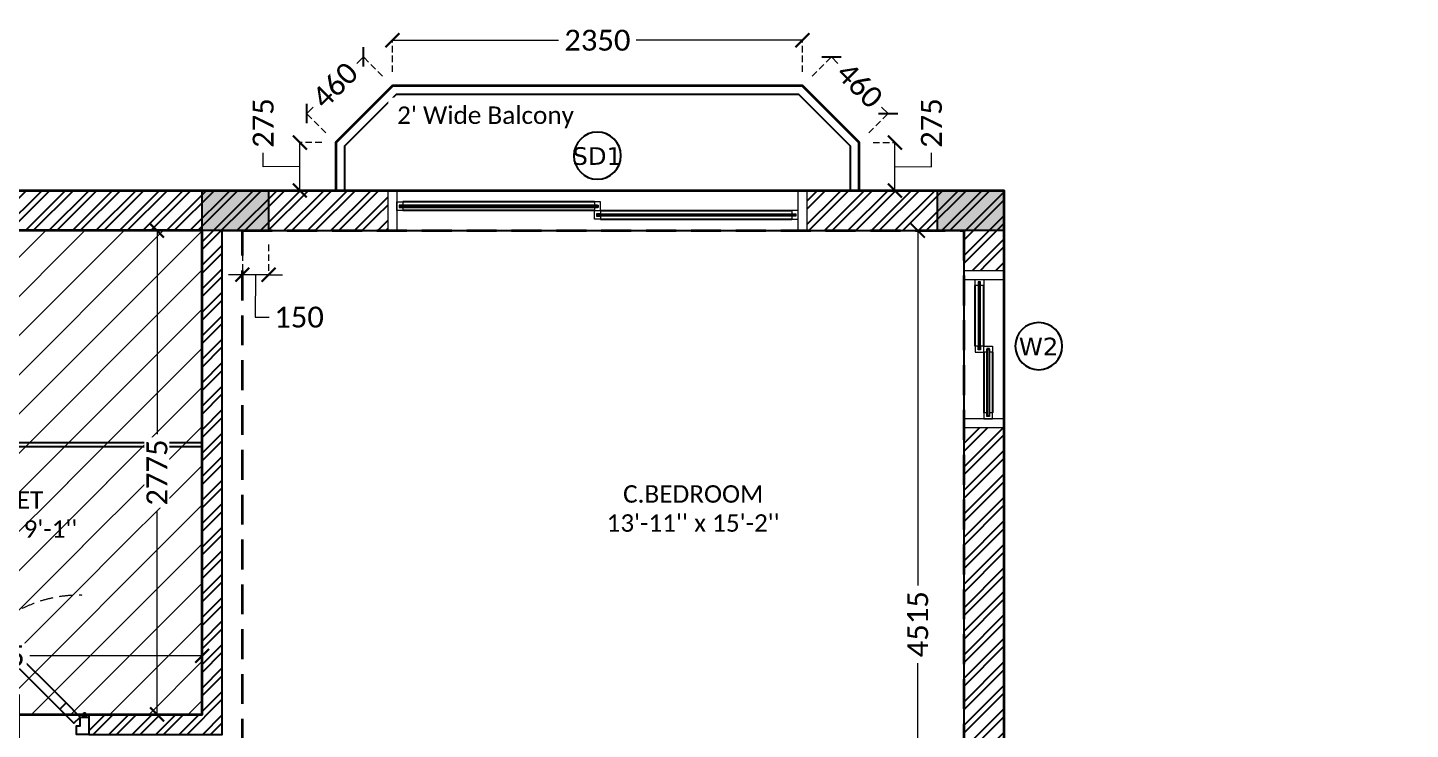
# Model space of a CAD drawing. Header units: millimetres. Extents: x -10000 to 124200, y -12045 to 23620.
# Drawn here: x 40074 to 48000, y 10530 to 14554 of the extents above; entities that cross this region are included whole.
import ezdxf
from ezdxf.enums import TextEntityAlignment as Align

# ---------------------------------------------------------------- set-up
doc = ezdxf.new("R2010")
doc.units = ezdxf.units.MM
doc.header["$LTSCALE"] = 150
doc.set_wipeout_variables(frame=1)
for name, pattern in [('3BHK-W(SB)$0$HIDDEN', [0.375, 0.25, -0.125]), ('DASHED', [0.75, 0.5, -0.25]), ('HIDDEN', [9.525, 6.35, -3.175]), ('HIDDENX2', [19.05, 12.7, -6.35])]:
    doc.linetypes.add(name, pattern=pattern)
for name, color, linetype in [('ad-Column', 3, 'Continuous'), ('ad-Column Hatch', 125, 'Continuous'), ('ad-Door', 11, 'Continuous'), ('ad-Furniture', 8, 'Continuous'), ('ad-Railing', 6, 'Continuous'), ('ad-Text main', 7, 'Continuous'), ('ad-Text Main_Door&window Label', 7, 'Continuous'), ('ad-Wall', 240, 'Continuous'), ('ad-Wall hatch', 8, 'Continuous')]:
    doc.layers.add(name, color=color, linetype=linetype)
doc.layers.add('ad-Dimension', color=5, linetype='Continuous', lineweight=0, true_color=0x0000ff)
doc.layers.add('ad-Framing', color=30, linetype='Continuous', lineweight=35, true_color=0xff7f00)
doc.layers.add('ad-Elevation 10', color=8, linetype='Continuous', lineweight=0)
doc.layers.add('ad-Glass Sectionline', color=140, linetype='Continuous', true_color=0x00bfff)
doc.layers.get('ad-Furniture').off()
doc.styles.add('6 U T S R N_Typical Floor Plan$0$3BHK-E(NB)$0$grid_text', font='verdana.ttf', dxfattribs={"width": 0.9})
doc.styles.add('New Text Style', font='arial.ttf', dxfattribs={"height": 100})
doc.styles.add('ROMANS-TITLE', font='arial.ttf', dxfattribs={"width": 0.8})
doc.styles.get("Standard").update_dxf_attribs({"font": 'calibril.ttf'})
doc.dimstyles.new('A-75-DIM-INT (Framing)', dxfattribs={"dimscale": 100, "dimtxt": 1.5, "dimasz": 1, "dimexe": 0, "dimexo": 0, "dimgap": 0.5, "dimtad": 0, "dimdec": 0, "dimdsep": 46, "dimtxsty": 'ROMANS-TITLE', "dimblk": 'ARCHTICK', "dimcen": 0.025, "dimclrd": 5, "dimclre": 5, "dimclrt": 256, "dimazin": 2, "dimtfac": 1, "dimtdec": 0, "dimtmove": 1, "dimatfit": 0, "dimldrblk": 'ARCHTICK', "dimfxl": 1, "dimtfill": 1, "dimtolj": 1, "dimtzin": 0, "dimarcsym": 0})

# ---------------------------------------------------------------- blocks, each defined once
blk = doc.blocks.new('$ZCDB_AUDIT_GENERATED_C85C')
at = {"color": 8}
for points in [[(675, 75), (141.8, 359.5)], [(50, 25), (50, 0), (0, 0), (0, 50), (25, 50)], [(700, 0), (0, 0)], [(625, 75), (75, 75)], [(625, 25), (75, 25)], [(675, 50), (700, 50), (700, 0), (650, 0), (650, 25)]]:
    blk.add_lwpolyline(points, dxfattribs=at)
for points in [[(75, 25), (25, 25), (25, 75), (75, 75)], [(675, 25), (625, 25), (625, 75), (675, 75)]]:
    blk.add_lwpolyline(points, close=True, dxfattribs=at)
at = {"color": 140}
for points in [[(625, 60), (75, 60)], [(625, 40), (75, 40)]]:
    blk.add_lwpolyline(points, dxfattribs=at)
at = {"color": 8, "linetype": 'HIDDEN'}
blk.add_arc((497.1, 38.3), 473.6, 122.81509, 175.55912, dxfattribs=at)
blk = doc.blocks.new('*U137')
at = {"xscale": -1}
blk.add_blockref('$ZCDB_AUDIT_GENERATED_C85C', (700, 0), dxfattribs=at)
blk = doc.blocks.new('zw$66EE')
at = {"layer": 'ad-Glass Sectionline'}
blk.add_lwpolyline([(7525, 12150), (5110, 12150), (5110, 12175), (7525, 12175)], close=True, dxfattribs=at)
blk.add_blockref('*U137', (6325, 12150))
blk = doc.blocks.new('6 U T S R N_Typical Floor Plan$0$ad_Window Tag')
blk.add_circle((0, 0), 150)
at = {"style": '6 U T S R N_Typical Floor Plan$0$3BHK-E(NB)$0$grid_text', "width": 0.9}
blk.add_attdef('D1', text='', height=125, dxfattribs=at).set_placement((0, 0), align=Align.MIDDLE_CENTER)
blk = doc.blocks.new('zw$6540')
at = {"layer": 'ad-Text Main_Door&window Label'}
ref = blk.add_blockref('6 U T S R N_Typical Floor Plan$0$ad_Window Tag', (12320, 12727.5), dxfattribs=dict(at, xscale=-0.9, yscale=0.9, zscale=0.9))
ref.add_attrib('D1', 'W2', dxfattribs={"height": 101.25, "rotation": 2160, "style": '6 U T S R N_Typical Floor Plan$0$3BHK-E(NB)$0$grid_text'}).set_placement((12319, 12725.4), align=Align.MIDDLE_CENTER)
at = {"layer": 'ad-Text main', "char_height": 100, "attachment_point": 5, "bg_fill": 2}
for s, insert, width in [("\\pxqd;2' Wide Balcony", (9760.6, 14039.5), 2237.11), ("C.BEDROOM^J13'-11'' x 15'-2''", (10339.1, 11795.8), 1173.975), ('TOILET\\P7\'-11" x 9\'-1\'\'', (6395.6, 11761.7), 1741.287)]:
    blk.add_mtext(s, dxfattribs=dict(at, insert=insert, width=width))
at = {"layer": 'ad-Text Main_Door&window Label'}
ref = blk.add_blockref('6 U T S R N_Typical Floor Plan$0$ad_Window Tag', (9790, 13820), dxfattribs=dict(at, xscale=-0.9, yscale=0.9, zscale=0.9))
ref.add_attrib('D1', 'SD1', dxfattribs={"height": 101.25, "rotation": 2160, "style": '6 U T S R N_Typical Floor Plan$0$3BHK-E(NB)$0$grid_text'}).set_placement((9789, 13817.9), align=Align.MIDDLE_CENTER)
blk = doc.blocks.new('$ZCDB_AUDIT_GENERATED_C77D')
blk.add_wipeout([(0, 230), (2400, 230), (2400, 0), (0, 0)]).dxf.layer = 'ad-Elevation 10'
at = {"layer": 'ad-Elevation 10'}
for points in [[(2400, 230), (0, 230)], [(2400, 0), (0, 0)]]:
    blk.add_lwpolyline(points, dxfattribs=at)
for points in [[(50, 0), (50, 230), (0, 230), (0, 0)], [(1217.5, 133), (1217.5, 115), (1182.5, 115), (1182.5, 165), (1217.5, 165), (1217.5, 147), (1195.5, 147), (1195.5, 133)], [(2315, 133), (2315, 115), (2350, 115), (2350, 165), (2315, 165), (2315, 147), (2337, 147), (2337, 133)], [(2350, 0), (2400, 0), (2400, 230), (2350, 230)], [(85, 83), (85, 65), (50, 65), (50, 115), (85, 115), (85, 97), (63, 97), (63, 83)], [(1182.5, 83), (1182.5, 65), (1217.5, 65), (1217.5, 115), (1182.5, 115), (1182.5, 97), (1204.5, 97), (1204.5, 83)]]:
    blk.add_lwpolyline(points, close=True, dxfattribs=at)
at = {"layer": 'ad-Glass Sectionline'}
for points in [[(1217.5, 165), (2315, 165)], [(1182.5, 115), (85, 115)], [(1217.5, 115), (2315, 115)], [(1182.5, 65), (85, 65)]]:
    blk.add_lwpolyline(points, dxfattribs=at)
for points in [[(1200, 95), (65, 95), (65, 85), (1200, 85)], [(1200, 145), (2335, 145), (2335, 135), (1200, 135)]]:
    blk.add_lwpolyline(points, close=True, dxfattribs=at)
blk = doc.blocks.new('*U154')
blk.add_blockref('$ZCDB_AUDIT_GENERATED_C77D', (0, 0))
blk = doc.blocks.new('$ZCDB_AUDIT_GENERATED_C7DC')
blk.add_wipeout([(0, 230), (900, 230), (900, 0), (0, 0)]).dxf.layer = 'ad-Elevation 10'
at = {"layer": 'ad-Elevation 10'}
for points in [[(900, 230), (0, 230)], [(900, 0), (0, 0)]]:
    blk.add_lwpolyline(points, dxfattribs=at)
for points in [[(50, 0), (50, 230), (0, 230), (0, 0)], [(467.5, 133), (467.5, 115), (432.5, 115), (432.5, 165), (467.5, 165), (467.5, 147), (445.5, 147), (445.5, 133)], [(815, 133), (815, 115), (850, 115), (850, 165), (815, 165), (815, 147), (837, 147), (837, 133)], [(850, 0), (900, 0), (900, 230), (850, 230)], [(85, 83), (85, 65), (50, 65), (50, 115), (85, 115), (85, 97), (63, 97), (63, 83)], [(432.5, 83), (432.5, 65), (467.5, 65), (467.5, 115), (432.5, 115), (432.5, 97), (454.5, 97), (454.5, 83)]]:
    blk.add_lwpolyline(points, close=True, dxfattribs=at)
at = {"layer": 'ad-Glass Sectionline'}
for points in [[(467.5, 165), (815, 165)], [(432.5, 115), (85, 115)], [(467.5, 115), (815, 115)], [(432.5, 65), (85, 65)]]:
    blk.add_lwpolyline(points, dxfattribs=at)
for points in [[(450, 95), (65, 95), (65, 85), (450, 85)], [(450, 145), (835, 145), (835, 135), (450, 135)]]:
    blk.add_lwpolyline(points, close=True, dxfattribs=at)
blk = doc.blocks.new('*U155')
blk.add_blockref('$ZCDB_AUDIT_GENERATED_C7DC', (0, 0))
blk = doc.blocks.new('*U161')
for p, q in [((-8.3, -111.1), (-41.7, -111.1)), ((-25, -127.8), (-25, -94.4)), ((-528.5, -478), (-513.6, -492.9)), ((-463.3, -543.1), (-478.2, -528.2))]:
    blk.add_line(p, q)
for points in [[(-750, -100), (-750, -50), (-728.6, -50), (-728.6, -35.7), (-728.6, 0), (-800, 0), (-800, -100)], [(-50, -100), (0, -100), (0, 0), (-71.4, 0), (-71.4, -35.7), (-71.4, -50), (-50, -50)], [(-50, -100), (-130.8, -180.8), (-166.2, -145.5), (-85.4, -64.6)], [(-130.8, -180.8), (-464.2, -514.2), (-499.5, -478.8), (-166.2, -145.5)], [(-545, -595), (-464.2, -514.2), (-499.5, -478.8), (-580.3, -559.6)]]:
    blk.add_lwpolyline(points, close=True)
for points in [[(-525.4, -504.7), (-552.8, -477.2), (-490, -414.3), (-482.2, -422.2), (-539.2, -490.8)], [(-490, -540), (-462.5, -567.5), (-399.7, -504.7), (-407.6, -496.8), (-476.2, -553.8)]]:
    blk.add_lwpolyline(points)
blk.add_circle((-25, -111.1), 11.1)
at = {"color": 8, "linetype": 'DASHED', "lineweight": 0}
blk.add_arc((-62.1, -102.1), 698.3, 178.18808, 271.81192, dxfattribs=at)
at = {"layer": 'ad-Text Main_Door&window Label'}
blk.add_line((-400, 125), (-400, -230), dxfattribs=at)
blk.add_circle((-400.3, 245), 120, dxfattribs=at)
at = {"layer": 'ad-Text Main_Door&window Label', "style": 'New Text Style'}
blk.add_attdef('D1', text='', height=100, dxfattribs=at).set_placement((-400.3, 245), align=Align.MIDDLE_CENTER)
blk = doc.blocks.new('zw$6266')
at = {"layer": 'ad-Wall hatch', "transparency": 33554610}
h = blk.add_hatch(dxfattribs=at)
h.set_pattern_fill('ANSI32', color=256, scale=10)
h.paths.add_polyline_path([(0, 13620), (0, 10305), (230, 10305), (230, 13390), (4880, 13390), (4880, 8645), (8540, 8645), (8540, 8760), (5110, 8760), (5110, 10500), (6075, 10500), (6075, 10615), (5110, 10615), (5110, 13390), (7525, 13390), (7525, 10615), (6875, 10615), (6875, 10500), (7640, 10500), (7640, 13390), (11890, 13390), (11890, 8760), (9440, 8760), (9440, 8645), (11890, 8645), (11890, 230), (10090, 230), (10090, 0), (12120, 0), (12120, 13620)])
at = {"layer": 'ad-Railing'}
for points in [[(11290, 13620), (11290, 13895), (10965, 14220), (8615, 14220), (8290, 13895), (8290, 13620)], [(11240, 13620), (11240, 13874.3), (10944.3, 14170), (8635.7, 14170), (8340, 13874.3), (8340, 13620)]]:
    blk.add_lwpolyline(points, dxfattribs=at)
at = {"layer": 'ad-Door', "ltscale": 5}
ref = blk.add_blockref('*U161', (6875, 10500), dxfattribs=dict(at, xscale=-1, rotation=180))
ref.add_attrib('D1', 'D2', dxfattribs={"layer": 'ad-Text Main_Door&window Label', "height": 100, "style": 'New Text Style'}).set_placement((6474.7, 10255), align=Align.MIDDLE_CENTER)
at = {"xscale": -1}
blk.add_blockref('*U154', (10990, 13390), dxfattribs=at)
at = {"rotation": 270}
blk.add_blockref('*U155', (11890, 13160), dxfattribs=at)
at = {"layer": 'ad-Wall'}
for points in [[(5110, 13390), (7525, 13390), (7525, 10615), (6875, 10615), (6875, 10500), (7640, 10500), (7640, 13390), (11890, 13390), (11890, 8760), (9440, 8760), (9440, 8645), (11890, 8645), (11890, 230)], [(12120, 0), (12120, 13620), (0, 13620)]]:
    blk.add_lwpolyline(points, dxfattribs=at)
blk = doc.blocks.new('zw$6AA0')
at = {"layer": 'ad-Column Hatch', "transparency": 33554687}
h = blk.add_hatch(color=256, dxfattribs=at)
h.dxf.hatch_style = 1
h.paths.add_polyline_path([(0, -230), (380, -230), (380, 0), (0, 0)])
at = {"layer": 'ad-Column'}
blk.add_lwpolyline([(0, -230), (380, -230), (380, 0), (0, 0)], close=True, dxfattribs=at)
blk = doc.blocks.new('1625W_Columns')
at = {"layer": 'ad-Column', "xscale": -1, "rotation": 359.9999999999999}
for p in [(7905, 13620), (12120, 13620)]:
    blk.add_blockref('zw$6AA0', p, dxfattribs=at)
blk = doc.blocks.new('1625_West Villa')
at = {"layer": 'ad-Furniture'}
blk.add_blockref('zw$66EE', (0, 0), dxfattribs=at)
blk.add_blockref('zw$6266', (0, 0))
blk.add_blockref('1625W_Columns', (0, 0))
at = {"layer": 'ad-Text main'}
blk.add_blockref('zw$6540', (0, 0), dxfattribs=at)
blk = doc.blocks.new('A$C4c6b3e27')
at = {"layer": 'ad-Elevation 10', "ltscale": 0.09}
h = blk.add_hatch(dxfattribs=at)
h.set_pattern_fill('ANSI31', color=256, scale=50)
h.set_pattern_definition([(45, (5110, 7508.14), (-112.2532, 112.2532), [])])
h.paths.add_polyline_path([(5110, -3005), (7525, -3005), (7525, -230), (5110, -230)])
blk.add_lwpolyline([(5110, -3005), (7525, -3005), (7525, -230), (5110, -230)], close=True, dxfattribs=at)
at = {"layer": 'ad-Framing'}
for points in [[(11290, 0), (11290, 275), (10965, 600), (8615, 600), (8290, 275), (8290, 0)], [(-1420, 0), (12120, 0), (12120, -8875), (14450, -8875), (14450, -14850), (2455, -14850), (2455, -13620), (0, -13620), (0, -8875), (2830, -8875), (2830, -4975), (-1420, -4975)], [(5110, -3005), (7525, -3005), (7525, -230), (5110, -230)]]:
    blk.add_lwpolyline(points, close=True, dxfattribs=at)
at = {"layer": 'ad-Framing', "linetype": 'HIDDENX2', "ltscale": 0.09}
blk.add_lwpolyline([(7755, -230), (11890, -230), (11890, -4745), (7755, -4745)], close=True, dxfattribs=at)
blk = doc.blocks.new('_ArchTick')
at = {"color": 0, "linetype": 'ByBlock', "const_width": 0.15}
blk.add_lwpolyline([(-0.5, -0.5), (0.5, 0.5)], dxfattribs=at)
blk = doc.blocks.new('*D38')
at = {"layer": 'ad-Dimension', "linetype": '3BHK-W(SB)$0$HIDDEN', "lineweight": -2, "transparency": 16777216}
for p, q in [((7755, -310), (7755, -482.8)), ((7905, -310), (7905, -482.8))]:
    blk.add_line(p, q, dxfattribs=at)
at = {"layer": 'ad-Dimension', "lineweight": -2, "transparency": 16777216}
for p, q in [((7755, -482.8), (7675, -482.8)), ((7905, -482.8), (7755, -482.8)), ((7905, -482.8), (7755, -482.8)), ((7830, -482.8), (7828.6, -726.6)), ((7905, -482.8), (7985, -482.8)), ((7828.6, -726.6), (7908.6, -726.6))]:
    blk.add_line(p, q, dxfattribs=at)
at = {"layer": 'Defpoints', "color": 0, "transparency": 16777216}
for p in [(7755, -230), (7905, -230), (7755, -482.8)]:
    blk.add_point(p, dxfattribs=at)
at = {"layer": 'ad-Dimension', "lineweight": -2, "transparency": 16777216, "xscale": 80, "yscale": 80, "zscale": 80}
blk.add_blockref('_ArchTick', (7755, -482.8), dxfattribs=at)
at = {"layer": 'ad-Dimension', "lineweight": -2, "transparency": 16777216, "xscale": 80, "yscale": 80, "zscale": 80, "rotation": 180}
blk.add_blockref('_ArchTick', (7905, -482.8), dxfattribs=at)
at = {"layer": 'ad-Dimension', "transparency": 16777216, "insert": (8080, -726.6), "char_height": 120, "attachment_point": 5, "bg_fill": 3, "box_fill_scale": 1.1, "bg_fill_color": 256, "bg_fill_true_color": 13158600, "bg_fill_transparency": 0}
blk.add_mtext('\\A1;150', dxfattribs=at)
blk = doc.blocks.new('*D43')
at = {"layer": 'ad-Dimension', "linetype": '3BHK-W(SB)$0$HIDDEN', "lineweight": -2, "transparency": 16777216}
for p, q in [((5110, -2925), (5110, -2669)), ((7525, -2925), (7525, -2669))]:
    blk.add_line(p, q, dxfattribs=at)
at = {"layer": 'ad-Dimension', "lineweight": -2, "transparency": 16777216}
for p, q in [((5110, -2669), (6098, -2669)), ((7525, -2669), (6537, -2669))]:
    blk.add_line(p, q, dxfattribs=at)
at = {"layer": 'Defpoints', "color": 0, "transparency": 16777216}
for p in [(7525, -2669), (5110, -3005), (7525, -3005)]:
    blk.add_point(p, dxfattribs=at)
at = {"layer": 'ad-Dimension', "lineweight": -2, "transparency": 16777216, "xscale": 80, "yscale": 80, "zscale": 80, "rotation": 180}
blk.add_blockref('_ArchTick', (5110, -2669), dxfattribs=at)
at = {"layer": 'ad-Dimension', "lineweight": -2, "transparency": 16777216, "xscale": 80, "yscale": 80, "zscale": 80}
blk.add_blockref('_ArchTick', (7525, -2669), dxfattribs=at)
at = {"layer": 'ad-Dimension', "transparency": 16777216, "insert": (6317.5, -2669), "char_height": 120, "attachment_point": 5, "bg_fill": 3, "box_fill_scale": 1.1, "bg_fill_color": 256, "bg_fill_true_color": 13158600, "bg_fill_transparency": 0}
blk.add_mtext('\\A1;2415', dxfattribs=at)
blk = doc.blocks.new('*D44')
at = {"layer": 'ad-Dimension', "linetype": '3BHK-W(SB)$0$HIDDEN', "lineweight": -2, "transparency": 16777216}
for p, q in [((7445, -230), (7265.7, -230)), ((7445, -3005), (7265.7, -3005))]:
    blk.add_line(p, q, dxfattribs=at)
at = {"layer": 'ad-Dimension', "lineweight": -2, "transparency": 16777216}
for p, q in [((7265.7, -230), (7265.7, -1398)), ((7265.7, -3005), (7265.7, -1837))]:
    blk.add_line(p, q, dxfattribs=at)
at = {"layer": 'Defpoints', "color": 0, "transparency": 16777216}
for p in [(7265.7, -230), (7525, -230), (7525, -3005)]:
    blk.add_point(p, dxfattribs=at)
at = {"layer": 'ad-Dimension', "lineweight": -2, "transparency": 16777216, "xscale": 80, "yscale": 80, "zscale": 80}
for p, rotation in [((7265.7, -230), 90), ((7265.7, -3005), 270)]:
    blk.add_blockref('_ArchTick', p, dxfattribs=dict(at, rotation=rotation))
at = {"layer": 'ad-Dimension', "transparency": 16777216, "insert": (7265.7, -1617.5), "char_height": 120, "attachment_point": 5, "rotation": 90, "bg_fill": 3, "box_fill_scale": 1.1, "bg_fill_color": 256, "bg_fill_true_color": 13158600, "bg_fill_transparency": 0}
blk.add_mtext('\\A1;2775', dxfattribs=at)
blk = doc.blocks.new('*D52')
at = {"layer": 'ad-Dimension', "linetype": '3BHK-W(SB)$0$HIDDEN', "lineweight": -2, "transparency": 16777216}
for p, q in [((11810, -230), (11626.6, -230)), ((11810, -4745), (11626.6, -4745))]:
    blk.add_line(p, q, dxfattribs=at)
at = {"layer": 'ad-Dimension', "lineweight": -2, "transparency": 16777216}
for p, q in [((11626.6, -230), (11626.6, -2264.6)), ((11626.6, -4745), (11626.6, -2710.4))]:
    blk.add_line(p, q, dxfattribs=at)
at = {"layer": 'Defpoints', "color": 0, "transparency": 16777216}
for p in [(11626.6, -230), (11890, -230), (11890, -4745)]:
    blk.add_point(p, dxfattribs=at)
at = {"layer": 'ad-Dimension', "lineweight": -2, "transparency": 16777216, "xscale": 80, "yscale": 80, "zscale": 80}
for p, rotation in [((11626.6, -230), 90), ((11626.6, -4745), 270)]:
    blk.add_blockref('_ArchTick', p, dxfattribs=dict(at, rotation=rotation))
at = {"layer": 'ad-Dimension', "transparency": 16777216, "insert": (11626.6, -2487.5), "char_height": 120, "attachment_point": 5, "rotation": 90, "bg_fill": 3, "box_fill_scale": 1.1, "bg_fill_color": 256, "bg_fill_true_color": 13158600, "bg_fill_transparency": 0}
blk.add_mtext('\\A1;4515', dxfattribs=at)
blk = doc.blocks.new('*D77')
at = {"layer": 'ad-Dimension', "linetype": '3BHK-W(SB)$0$HIDDEN', "lineweight": -2, "transparency": 16777216}
for p, q in [((11370, 275), (11495.6, 275)), ((11370, 0), (11495.6, 0))]:
    blk.add_line(p, q, dxfattribs=at)
at = {"layer": 'ad-Dimension', "lineweight": -2, "transparency": 16777216}
for p, q in [((11495.6, 0), (11495.6, 275)), ((11705.3, 135.4), (11705.3, 215.4)), ((11495.6, 137.5), (11705.3, 135.4))]:
    blk.add_line(p, q, dxfattribs=at)
at = {"layer": 'Defpoints', "color": 0, "transparency": 16777216}
for p in [(11290, 275), (11495.6, 275), (11290, 0)]:
    blk.add_point(p, dxfattribs=at)
at = {"layer": 'ad-Dimension', "lineweight": -2, "transparency": 16777216, "xscale": 80, "yscale": 80, "zscale": 80}
for p, rotation in [((11495.6, 275), 90), ((11495.6, 0), 270)]:
    blk.add_blockref('_ArchTick', p, dxfattribs=dict(at, rotation=rotation))
at = {"layer": 'ad-Dimension', "transparency": 16777216, "insert": (11705.3, 387), "char_height": 120, "attachment_point": 5, "rotation": 90, "bg_fill": 3, "box_fill_scale": 1.1, "bg_fill_color": 256, "bg_fill_true_color": 13158600, "bg_fill_transparency": 0}
blk.add_mtext('\\A1;275', dxfattribs=at)
blk = doc.blocks.new('*D78')
at = {"layer": 'ad-Dimension', "linetype": '3BHK-W(SB)$0$HIDDEN', "lineweight": -2, "transparency": 16777216}
for p, q in [((8615, 680), (8615, 861.6)), ((10965, 680), (10965, 861.6))]:
    blk.add_line(p, q, dxfattribs=at)
at = {"layer": 'ad-Dimension', "lineweight": -2, "transparency": 16777216}
for p, q in [((8615, 861.6), (9567.9, 861.6)), ((10965, 861.6), (10012.1, 861.6))]:
    blk.add_line(p, q, dxfattribs=at)
at = {"layer": 'Defpoints', "color": 0, "transparency": 16777216}
for p in [(8615, 861.6), (8615, 600), (10965, 600)]:
    blk.add_point(p, dxfattribs=at)
at = {"layer": 'ad-Dimension', "lineweight": -2, "transparency": 16777216, "xscale": 80, "yscale": 80, "zscale": 80, "rotation": 180}
blk.add_blockref('_ArchTick', (8615, 861.6), dxfattribs=at)
at = {"layer": 'ad-Dimension', "lineweight": -2, "transparency": 16777216, "xscale": 80, "yscale": 80, "zscale": 80}
blk.add_blockref('_ArchTick', (10965, 861.6), dxfattribs=at)
at = {"layer": 'ad-Dimension', "transparency": 16777216, "insert": (9790, 861.6), "char_height": 120, "attachment_point": 5, "bg_fill": 3, "box_fill_scale": 1.1, "bg_fill_color": 256, "bg_fill_true_color": 13158600, "bg_fill_transparency": 0}
blk.add_mtext('\\A1;2350', dxfattribs=at)
blk = doc.blocks.new('*D76')
at = {"layer": 'ad-Dimension', "linetype": '3BHK-W(SB)$0$HIDDEN', "lineweight": -2, "transparency": 16777216}
for p, q in [((11021.6, 656.6), (11131.4, 766.4)), ((11346.6, 331.6), (11456.4, 441.4))]:
    blk.add_line(p, q, dxfattribs=at)
at = {"layer": 'ad-Dimension', "lineweight": -2, "transparency": 16777216}
for p, q in [((11131.4, 766.4), (11168.3, 729.4)), ((11456.4, 441.4), (11419.4, 478.3))]:
    blk.add_line(p, q, dxfattribs=at)
at = {"layer": 'Defpoints', "color": 0, "transparency": 16777216}
for p in [(10965, 600), (11290, 275)]:
    blk.add_point(p, dxfattribs=at)
at = {"layer": 'ad-Dimension', "lineweight": -2, "transparency": 16777216, "xscale": 80, "yscale": 80, "zscale": 80}
for p, rotation in [((11131.4, 766.4), 135), ((11456.4, 441.4), 315)]:
    blk.add_blockref('_ArchTick', p, dxfattribs=dict(at, rotation=rotation))
at = {"layer": 'ad-Dimension', "transparency": 16777216, "insert": (11293.9, 603.9), "char_height": 120, "attachment_point": 5, "rotation": 315, "bg_fill": 3, "box_fill_scale": 1.1, "bg_fill_color": 256, "bg_fill_true_color": 13158600, "bg_fill_transparency": 0}
blk.add_mtext('\\A1;460', dxfattribs=at)
at = {"layer": 'Defpoints', "color": 0, "transparency": 16777216}
blk.add_point((11131.4, 766.4), dxfattribs=at)
blk = doc.blocks.new('*D74')
at = {"layer": 'ad-Dimension', "linetype": '3BHK-W(SB)$0$HIDDEN', "lineweight": -2, "transparency": 16777216}
for p, q in [((8210, 275), (8084.4, 275)), ((8210, 0), (8084.4, 0))]:
    blk.add_line(p, q, dxfattribs=at)
at = {"layer": 'ad-Dimension', "lineweight": -2, "transparency": 16777216}
for p, q in [((8084.4, 0), (8084.4, 275)), ((7874.7, 135.4), (7874.7, 215.4)), ((8084.4, 137.5), (7874.7, 135.4))]:
    blk.add_line(p, q, dxfattribs=at)
at = {"layer": 'Defpoints', "color": 0, "transparency": 16777216}
for p in [(8084.4, 275), (8290, 275), (8290, 0)]:
    blk.add_point(p, dxfattribs=at)
at = {"layer": 'ad-Dimension', "lineweight": -2, "transparency": 16777216, "xscale": 80, "yscale": 80, "zscale": 80}
for p, rotation in [((8084.4, 275), 90), ((8084.4, 0), 270)]:
    blk.add_blockref('_ArchTick', p, dxfattribs=dict(at, rotation=rotation))
at = {"layer": 'ad-Dimension', "transparency": 16777216, "insert": (7874.7, 387), "char_height": 120, "attachment_point": 5, "rotation": 90, "bg_fill": 3, "box_fill_scale": 1.1, "bg_fill_color": 256, "bg_fill_true_color": 13158600, "bg_fill_transparency": 0}
blk.add_mtext('\\A1;275', dxfattribs=at)
blk = doc.blocks.new('*D75')
at = {"layer": 'ad-Dimension', "lineweight": -2, "transparency": 16777216}
for p, q in [((8448.6, 766.4), (8411.7, 729.4)), ((8123.6, 441.4), (8160.6, 478.3))]:
    blk.add_line(p, q, dxfattribs=at)
at = {"layer": 'ad-Dimension', "linetype": '3BHK-W(SB)$0$HIDDEN', "lineweight": -2, "transparency": 16777216}
for p, q in [((8558.4, 656.6), (8448.6, 766.4)), ((8233.4, 331.6), (8123.6, 441.4))]:
    blk.add_line(p, q, dxfattribs=at)
at = {"layer": 'Defpoints', "color": 0, "transparency": 16777216}
for p in [(8615, 600), (8290, 275)]:
    blk.add_point(p, dxfattribs=at)
at = {"layer": 'ad-Dimension', "lineweight": -2, "transparency": 16777216, "xscale": 80, "yscale": 80, "zscale": 80}
for p, rotation in [((8448.6, 766.4), 45), ((8123.6, 441.4), 225)]:
    blk.add_blockref('_ArchTick', p, dxfattribs=dict(at, rotation=rotation))
at = {"layer": 'ad-Dimension', "transparency": 16777216, "insert": (8286.1, 603.9), "char_height": 120, "attachment_point": 5, "rotation": 45, "bg_fill": 3, "box_fill_scale": 1.1, "bg_fill_color": 256, "bg_fill_true_color": 13158600, "bg_fill_transparency": 0}
blk.add_mtext('\\A1;460', dxfattribs=at)
at = {"layer": 'Defpoints', "color": 0, "transparency": 16777216}
blk.add_point((8448.6, 766.4), dxfattribs=at)
blk = doc.blocks.new('A$C94407b5f')
at = {"layer": 'ad-Dimension'}
for base, p1, p2, picture, middle in [((8615, 861.6), (10965, 600), (8615, 600), '*D78', (9790, 861.6)), ((7525, -2669), (5110, -3005), (7525, -3005), '*D43', (6317.5, -2669))]:
    dim = blk.add_linear_dim(base=base, p1=p1, p2=p2, dimstyle='A-75-DIM-INT (Framing)', override={"dimscale": 80, "dimexo": 1, "dimtxsty": 'Standard', "dimclrd": 256, "dimclre": 256, "dimfxl": 10}, dxfattribs=at)
    dim.commit()
    dim.dimension.update_dxf_attribs({"geometry": picture, "text_midpoint": middle})
for base, p1, p2, angle, picture, middle in [((8084.4, 275), (8290, 0), (8290, 275), 270, '*D74', (7874.7, 255.4)), ((11495.6, 275), (11290, 0), (11290, 275), 270, '*D77', (11705.3, 255.4)), ((7755, -482.8), (7905, -230), (7755, -230), 180, '*D38', (7948.6, -726.6))]:
    dim = blk.add_linear_dim(base=base, p1=p1, p2=p2, angle=angle, dimstyle='A-75-DIM-INT (Framing)', override={"dimscale": 80, "dimexo": 1, "dimtxsty": 'Standard', "dimclrd": 256, "dimclre": 256, "dimfxl": 10}, dxfattribs=at)
    dim.commit()
    dim.dimension.update_dxf_attribs({"geometry": picture, "text_midpoint": middle, "dimtype": 128})
dim = blk.add_linear_dim(base=(11626.6, -230), p1=(11890, -4745), p2=(11890, -230), angle=90, dimstyle='A-75-DIM-INT (Framing)', override={"dimscale": 80, "dimexo": 1, "dimtxsty": 'Standard', "dimclrd": 256, "dimclre": 256, "dimfxl": 10}, dxfattribs=at)
dim.commit()
dim.dimension.update_dxf_attribs({"geometry": '*D52', "text_midpoint": (11626.6, -2487.5)})
for p1, p2, distance, picture, middle in [((8290, 275), (8615, 600), 235.3, '*D75', (8286.1, 603.9)), ((11290, 275), (10965, 600), -235.3, '*D76', (11293.9, 603.9))]:
    dim = blk.add_aligned_dim(p1=p1, p2=p2, distance=distance, dimstyle='A-75-DIM-INT (Framing)', override={"dimscale": 80, "dimexo": 1, "dimtxsty": 'Standard', "dimclrd": 256, "dimclre": 256, "dimfxl": 10}, dxfattribs=at)
    dim.commit()
    dim.dimension.update_dxf_attribs({"geometry": picture, "text_midpoint": middle})
dim = blk.add_linear_dim(base=(7265.7, -230), p1=(7525, -3005), p2=(7525, -230), angle=90, dimstyle='A-75-DIM-INT (Framing)', override={"dimscale": 80, "dimexo": 1, "dimtxsty": 'Standard', "dimclrd": 256, "dimclre": 256, "dimfxl": 10}, dxfattribs=at)
dim.commit()
dim.dimension.update_dxf_attribs({"geometry": '*D44', "text_midpoint": (7265.7, -1617.5)})

msp = doc.modelspace()

# ---------------------------------------------------------------- block references
at = {"layer": 'ad-Dimension'}
msp.add_blockref('1625_West Villa', (33550, 0), dxfattribs=at)

# ---------------------------------------------------------------- next in the draw order: block references
at = {"layer": 'ad-Framing'}
msp.add_blockref('A$C4c6b3e27', (33550, 13620), dxfattribs=at)

# ---------------------------------------------------------------- next in the draw order: block references
at = {"layer": 'ad-Dimension'}
msp.add_blockref('A$C94407b5f', (33550, 13620), dxfattribs=at)

doc.saveas('drawing.dxf')
